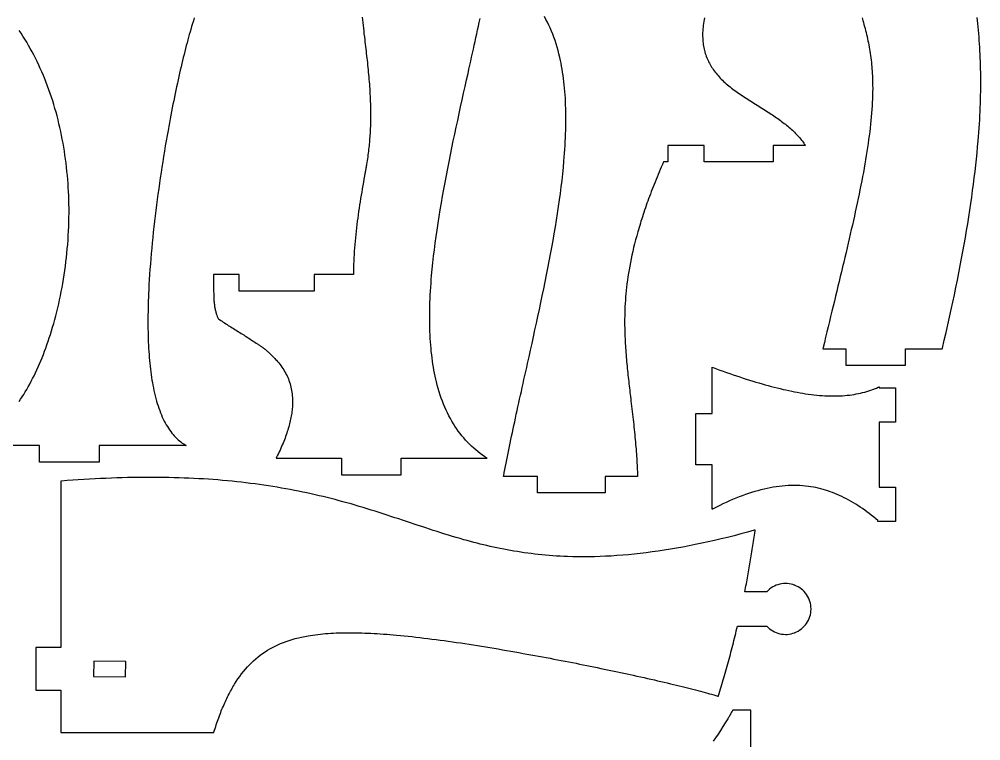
# Model space of a CAD drawing. Extents: x 0 to 202, y 0 to 290.
# Drawn here: x 85.7 to 201.8, y 154.7 to 241.9 of the extents above; entities that cross this region are included whole.
import ezdxf

# ---------------------------------------------------------------- set-up
doc = ezdxf.new("R2010")
doc.units = 0
doc.layers.get('0').update_dxf_attribs({"linetype": 'CONTINUOUS'})

msp = doc.modelspace()

# ---------------------------------------------------------------- linework, layer by layer
at = {"color": 0}
for points in [[(106.826, 242.083), (106.721, 241.751), (106.616, 241.411), (106.51, 241.061), (106.404, 240.703), (106.315, 240.392), (106.225, 240.075), (106.135, 239.751), (106.045, 239.421), (105.954, 239.085), (105.864, 238.743), (105.774, 238.394), (105.683, 238.04), (105.593, 237.679), (105.502, 237.314), (105.412, 236.943), (105.321, 236.565), (105.231, 236.183), (105.141, 235.796), (105.051, 235.403), (104.961, 235.006), (104.871, 234.603), (104.782, 234.194), (104.693, 233.782), (104.604, 233.365), (104.515, 232.944), (104.427, 232.518), (104.339, 232.089), (104.252, 231.654), (104.165, 231.215), (104.079, 230.774), (103.993, 230.326), (103.907, 229.876), (103.823, 229.422), (103.738, 228.965), (103.655, 228.506), (103.544, 227.883), (103.434, 227.257), (103.326, 226.626), (103.22, 225.99), (103.115, 225.351), (103.012, 224.708), (102.911, 224.063), (102.812, 223.414), (102.715, 222.763), (102.62, 222.11), (102.527, 221.456), (102.436, 220.8), (102.348, 220.144), (102.263, 219.487), (102.18, 218.831), (102.1, 218.175), (102.023, 217.519), (101.949, 216.865), (101.878, 216.212), (101.81, 215.561), (101.745, 214.914), (101.684, 214.268), (101.626, 213.625), (101.571, 212.986), (101.52, 212.351), (101.473, 211.721), (101.43, 211.094), (101.39, 210.474), (101.355, 209.858), (101.324, 209.249), (101.303, 208.799), (101.285, 208.354), (101.269, 207.913), (101.256, 207.475), (101.245, 207.04), (101.237, 206.611), (101.231, 206.185), (101.228, 205.764), (101.227, 205.346), (101.229, 204.933), (101.233, 204.525), (101.24, 204.121), (101.249, 203.721), (101.261, 203.326), (101.276, 202.936), (101.293, 202.551), (101.313, 202.171), (101.336, 201.796), (101.361, 201.426), (101.389, 201.061), (101.42, 200.701), (101.454, 200.347), (101.49, 199.997), (101.529, 199.654), (101.571, 199.317), (101.616, 198.985), (101.663, 198.657), (101.713, 198.337), (101.767, 198.022), (101.823, 197.712), (101.882, 197.41), (101.952, 197.074), (102.026, 196.743), (102.104, 196.421), (102.186, 196.107), (102.271, 195.8), (102.359, 195.501), (102.452, 195.21), (102.548, 194.926), (102.647, 194.65), (102.75, 194.382), (102.857, 194.121), (102.967, 193.868), (103.081, 193.622), (103.198, 193.385), (103.319, 193.154), (103.444, 192.931), (103.572, 192.717), (103.703, 192.508), (103.838, 192.308), (103.977, 192.117), (104.119, 191.932), (104.264, 191.754), (104.413, 191.585), (104.566, 191.422), (104.722, 191.268), (104.881, 191.121), (105.044, 190.982), (105.21, 190.85), (105.38, 190.726), (105.553, 190.61), (105.731, 190.494), (105.735, 190.492), (105.738, 190.49), (105.742, 190.487), (105.745, 190.485), (105.749, 190.483), (105.753, 190.481), (105.756, 190.478), (105.76, 190.476), (105.763, 190.474), (105.767, 190.471), (105.77, 190.469), (105.774, 190.467), (105.777, 190.464), (105.785, 190.46), (105.788, 190.457), (105.792, 190.456), (105.795, 190.453), (105.799, 190.45), (105.802, 190.449), (105.806, 190.446), (105.81, 190.443), (105.813, 190.442), (105.817, 190.439), (105.82, 190.436), (105.824, 190.435), (105.827, 190.432), (105.831, 190.429), (105.834, 190.428), (105.838, 190.425), (105.838, 190.425), (95.3313, 190.425), (95.3313, 188.425), (88.1313, 188.425), (88.1313, 190.425), (79.5071, 190.425)], [(127.093, 242.197), (127.131, 241.861), (127.169, 241.525), (127.207, 241.185), (127.247, 240.844), (127.287, 240.501), (127.327, 240.156), (127.368, 239.81), (127.409, 239.461), (127.442, 239.188), (127.475, 238.912), (127.508, 238.636), (127.541, 238.36), (127.573, 238.083), (127.606, 237.804), (127.638, 237.525), (127.67, 237.246), (127.701, 236.965), (127.732, 236.683), (127.763, 236.4), (127.792, 236.115), (127.821, 235.831), (127.849, 235.544), (127.876, 235.257), (127.903, 234.968), (127.928, 234.678), (127.952, 234.386), (127.974, 234.093), (127.996, 233.8), (128.016, 233.504), (128.034, 233.207), (128.051, 232.91), (128.066, 232.61), (128.08, 232.308), (128.092, 232.006), (128.102, 231.701), (128.11, 231.394), (128.116, 231.088), (128.12, 230.778), (128.121, 230.579), (128.121, 230.381), (128.121, 230.182), (128.119, 229.981), (128.117, 229.779), (128.113, 229.578), (128.108, 229.374), (128.102, 229.171), (128.095, 228.965), (128.087, 228.758), (128.077, 228.551), (128.067, 228.343), (128.055, 228.135), (128.042, 227.924), (128.027, 227.713), (128.011, 227.5), (127.994, 227.286), (127.976, 227.071), (127.956, 226.854), (127.934, 226.636), (127.911, 226.418), (127.887, 226.197), (127.861, 225.976), (127.834, 225.753), (127.805, 225.529), (127.774, 225.303), (127.742, 225.076), (127.708, 224.847), (127.673, 224.617), (127.636, 224.386), (127.628, 224.34), (127.621, 224.296), (127.613, 224.251), (127.606, 224.206), (127.598, 224.161), (127.591, 224.115), (127.583, 224.071), (127.575, 224.025), (127.567, 223.979), (127.559, 223.935), (127.551, 223.889), (127.543, 223.843), (127.535, 223.797), (127.527, 223.751), (127.518, 223.707), (127.51, 223.661), (127.502, 223.615), (127.493, 223.569), (127.484, 223.522), (127.476, 223.476), (127.467, 223.431), (127.458, 223.385), (127.449, 223.339), (127.441, 223.292), (127.432, 223.246), (127.422, 223.2), (127.413, 223.153), (127.404, 223.107), (127.395, 223.06), (127.386, 223.014), (127.385, 223.013), (127.385, 223.013), (127.385, 223.013), (127.385, 223.011), (127.385, 223.011), (127.385, 223.011), (127.385, 223.011), (127.385, 223.011), (127.316, 222.621), (127.247, 222.229), (127.179, 221.837), (127.112, 221.446), (127.046, 221.054), (126.981, 220.663), (126.917, 220.269), (126.854, 219.878), (126.793, 219.485), (126.734, 219.09), (126.676, 218.697), (126.62, 218.303), (126.566, 217.907), (126.513, 217.513), (126.463, 217.117), (126.416, 216.719), (126.371, 216.322), (126.328, 215.925), (126.288, 215.526), (126.25, 215.126), (126.216, 214.726), (126.184, 214.326), (126.156, 213.925), (126.131, 213.522), (126.109, 213.119), (126.091, 212.715), (126.077, 212.31), (126.066, 211.904), (126.059, 211.497), (126.056, 211.089), (121.322, 211.089), (121.322, 209.089), (112.252, 209.089), (112.252, 211.089), (109.167, 211.089), (109.167, 208.989), (109.168, 208.847), (109.17, 208.707), (109.173, 208.569), (109.177, 208.435), (109.183, 208.303), (109.19, 208.174), (109.198, 208.046), (109.207, 207.922), (109.217, 207.8), (109.229, 207.681), (109.242, 207.564), (109.256, 207.449), (109.271, 207.336), (109.287, 207.226), (109.305, 207.119), (109.323, 207.014), (109.343, 206.911), (109.364, 206.811), (109.386, 206.712), (109.41, 206.617), (109.434, 206.522), (109.46, 206.432), (109.486, 206.342), (109.514, 206.254), (109.543, 206.169), (109.573, 206.086), (109.604, 206.006), (109.636, 205.926), (109.67, 205.85), (109.704, 205.775), (109.706, 205.771), (109.706, 205.769), (109.708, 205.765), (109.709, 205.765), (109.709, 205.764), (109.711, 205.76), (109.711, 205.76), (109.714, 205.754), (109.714, 205.754), (109.715, 205.75), (109.716, 205.75), (109.717, 205.75), (109.718, 205.749), (109.718, 205.749), (109.719, 205.749), (109.72, 205.747), (109.721, 205.747), (109.721, 205.747), (109.722, 205.746), (109.723, 205.746), (109.723, 205.744), (109.724, 205.744), (109.725, 205.744), (109.726, 205.743), (109.726, 205.743), (109.727, 205.743), (109.728, 205.742), (109.729, 205.742), (109.729, 205.74), (109.73, 205.74), (109.731, 205.74), (109.732, 205.739), (109.732, 205.739), (109.733, 205.739), (109.734, 205.737), (109.734, 205.737), (109.735, 205.737), (109.736, 205.736), (109.737, 205.736), (109.737, 205.735), (109.884, 205.635), (110.032, 205.535), (110.18, 205.435), (110.33, 205.335), (110.481, 205.236), (110.633, 205.138), (110.785, 205.039), (110.938, 204.942), (111.092, 204.844), (111.246, 204.747), (111.401, 204.65), (111.556, 204.553), (111.711, 204.456), (111.867, 204.358), (112.178, 204.165), (112.333, 204.069), (112.488, 203.972), (112.643, 203.875), (112.798, 203.778), (112.952, 203.681), (113.106, 203.583), (113.258, 203.486), (113.411, 203.388), (113.562, 203.29), (113.712, 203.192), (113.862, 203.092), (114.01, 202.993), (114.158, 202.893), (114.304, 202.792), (114.306, 202.79), (114.306, 202.79), (114.306, 202.79), (114.306, 202.79), (114.307, 202.79), (114.307, 202.79), (114.307, 202.79), (114.307, 202.79), (114.307, 202.79), (114.307, 202.79), (114.307, 202.79), (114.307, 202.79), (114.308, 202.789), (114.308, 202.789), (114.308, 202.789), (114.308, 202.789), (114.308, 202.789), (114.308, 202.789), (114.308, 202.789), (114.308, 202.789), (114.309, 202.789), (114.309, 202.789), (114.309, 202.789), (114.309, 202.789), (114.386, 202.742), (114.463, 202.693), (114.541, 202.643), (114.619, 202.593), (114.697, 202.54), (114.775, 202.486), (114.854, 202.432), (114.933, 202.375), (115.012, 202.317), (115.092, 202.258), (115.171, 202.197), (115.252, 202.135), (115.332, 202.071), (115.413, 202.006), (115.493, 201.939), (115.575, 201.871), (115.656, 201.8), (115.738, 201.729), (115.82, 201.656), (115.902, 201.581), (115.985, 201.504), (116.067, 201.426), (116.151, 201.347), (116.234, 201.265), (116.318, 201.182), (116.401, 201.097), (116.486, 201.01), (116.57, 200.922), (116.655, 200.832), (116.74, 200.739), (116.883, 200.578), (117.022, 200.414), (117.156, 200.247), (117.283, 200.079), (117.406, 199.91), (117.523, 199.736), (117.635, 199.561), (117.741, 199.385), (117.842, 199.204), (117.937, 199.022), (118.027, 198.839), (118.111, 198.651), (118.19, 198.462), (118.263, 198.271), (118.331, 198.078), (118.393, 197.881), (118.449, 197.682), (118.5, 197.481), (118.545, 197.278), (118.584, 197.071), (118.618, 196.862), (118.645, 196.651), (118.667, 196.438), (118.683, 196.221), (118.694, 196.001), (118.698, 195.781), (118.697, 195.557), (118.69, 195.329), (118.677, 195.1), (118.658, 194.868), (118.64, 194.693), (118.619, 194.517), (118.595, 194.34), (118.567, 194.161), (118.537, 193.981), (118.503, 193.8), (118.466, 193.617), (118.427, 193.432), (118.384, 193.247), (118.337, 193.06), (118.288, 192.871), (118.236, 192.682), (118.181, 192.49), (118.123, 192.297), (118.061, 192.104), (117.997, 191.908), (117.929, 191.712), (117.858, 191.514), (117.785, 191.314), (117.708, 191.114), (117.628, 190.913), (117.545, 190.708), (117.459, 190.504), (117.371, 190.297), (117.279, 190.09), (117.184, 189.882), (117.086, 189.672), (116.985, 189.461), (116.881, 189.249), (116.775, 189.035), (116.701, 188.889), (124.615, 188.889), (124.615, 186.889), (131.815, 186.889), (131.815, 188.889), (142.211, 188.889), (141.938, 189.072), (141.654, 189.267), (141.376, 189.469), (141.106, 189.678), (140.839, 189.894), (140.579, 190.118), (140.326, 190.349), (140.079, 190.587), (139.837, 190.833), (139.601, 191.086), (139.372, 191.346), (139.149, 191.614), (138.932, 191.889), (138.72, 192.171), (138.515, 192.46), (138.316, 192.757), (138.123, 193.063), (137.937, 193.374), (137.756, 193.693), (137.582, 194.021), (137.414, 194.356), (137.252, 194.697), (137.096, 195.047), (136.947, 195.404), (136.804, 195.769), (136.667, 196.142), (136.536, 196.521), (136.412, 196.91), (136.294, 197.304), (136.183, 197.707), (136.077, 198.118), (135.996, 198.46), (135.919, 198.807), (135.847, 199.16), (135.778, 199.517), (135.715, 199.879), (135.655, 200.247), (135.6, 200.621), (135.549, 200.999), (135.502, 201.382), (135.46, 201.769), (135.422, 202.163), (135.388, 202.561), (135.358, 202.964), (135.332, 203.371), (135.311, 203.783), (135.293, 204.2), (135.279, 204.622), (135.27, 205.047), (135.264, 205.478), (135.263, 205.914), (135.265, 206.353), (135.271, 206.797), (135.281, 207.244), (135.295, 207.697), (135.313, 208.154), (135.335, 208.615), (135.36, 209.081), (135.389, 209.549), (135.422, 210.022), (135.459, 210.5), (135.499, 210.981), (135.569, 211.74), (135.569, 211.74), (135.648, 212.51), (135.734, 213.286), (135.829, 214.071), (135.93, 214.862), (136.039, 215.66), (136.155, 216.464), (136.276, 217.274), (136.404, 218.089), (136.538, 218.907), (136.677, 219.731), (136.821, 220.557), (136.97, 221.386), (137.123, 222.217), (137.28, 223.05), (137.441, 223.885), (137.605, 224.719), (137.772, 225.556), (137.942, 226.39), (138.114, 227.224), (138.288, 228.056), (138.464, 228.886), (138.642, 229.714), (138.82, 230.539), (138.999, 231.36), (139.178, 232.178), (139.358, 232.99), (139.536, 233.797), (139.715, 234.599), (139.893, 235.393), (140.003, 235.888), (140.112, 236.378), (140.221, 236.865), (140.329, 237.349), (140.436, 237.829), (140.542, 238.307), (140.647, 238.782), (140.751, 239.253), (140.854, 239.719), (140.956, 240.183), (141.057, 240.643), (141.157, 241.1), (141.256, 241.553), (141.353, 242.001)], [(168.457, 242.112), (168.411, 241.878), (168.371, 241.644), (168.335, 241.414), (168.304, 241.186), (168.279, 240.96), (168.258, 240.736), (168.243, 240.514), (168.233, 240.296), (168.229, 240.079), (168.231, 239.864), (168.237, 239.653), (168.249, 239.443), (168.264, 239.251), (168.283, 239.063), (168.308, 238.876), (168.337, 238.692), (168.372, 238.51), (168.411, 238.329), (168.454, 238.15), (168.501, 237.974), (168.554, 237.799), (168.61, 237.626), (168.671, 237.456), (168.737, 237.286), (168.807, 237.119), (168.881, 236.954), (168.96, 236.792), (169.043, 236.631), (169.129, 236.471), (169.221, 236.313), (169.317, 236.157), (169.415, 236.003), (169.519, 235.85), (169.626, 235.699), (169.739, 235.55), (169.854, 235.403), (169.974, 235.257), (170.097, 235.112), (170.225, 234.971), (170.356, 234.829), (170.49, 234.69), (170.629, 234.553), (170.772, 234.415), (170.921, 234.279), (171.072, 234.144), (171.228, 234.011), (171.386, 233.879), (171.549, 233.747), (171.714, 233.618), (171.881, 233.489), (172.051, 233.361), (172.224, 233.235), (172.399, 233.11), (172.576, 232.985), (172.756, 232.861), (172.936, 232.739), (173.119, 232.617), (173.304, 232.494), (173.489, 232.374), (173.676, 232.253), (173.864, 232.133), (174.053, 232.013), (174.243, 231.893), (174.433, 231.775), (174.624, 231.656), (174.814, 231.536), (175.006, 231.418), (175.196, 231.299), (175.386, 231.179), (175.576, 231.06), (175.767, 230.94), (175.956, 230.821), (176.143, 230.7), (176.331, 230.579), (176.497, 230.471), (176.663, 230.362), (176.826, 230.253), (176.989, 230.143), (177.15, 230.032), (177.31, 229.919), (177.467, 229.807), (177.622, 229.694), (177.776, 229.581), (177.929, 229.465), (178.079, 229.35), (178.228, 229.233), (178.374, 229.117), (178.517, 228.997), (178.658, 228.878), (178.797, 228.758), (178.935, 228.636), (179.068, 228.514), (179.2, 228.39), (179.329, 228.265), (179.456, 228.14), (179.579, 228.013), (179.7, 227.885), (179.818, 227.754), (179.932, 227.624), (180.044, 227.492), (180.153, 227.358), (180.258, 227.222), (180.36, 227.086), (180.458, 226.949), (180.554, 226.81), (180.557, 226.806), (180.56, 226.801), (180.561, 226.797), (180.564, 226.793), (180.567, 226.79), (180.569, 226.786), (180.572, 226.782), (180.575, 226.778), (180.578, 226.774), (180.581, 226.771), (180.582, 226.767), (180.585, 226.763), (180.587, 226.758), (180.593, 226.751), (180.596, 226.747), (180.6, 226.739), (180.603, 226.735), (180.606, 226.732), (180.608, 226.728), (180.611, 226.724), (180.617, 226.715), (180.619, 226.712), (180.621, 226.708), (180.624, 226.704), (180.629, 226.696), (180.632, 226.693), (180.635, 226.689), (176.771, 226.689), (176.771, 224.689), (168.413, 224.689), (168.413, 226.689), (164.04, 226.689), (164.04, 224.689), (163.507, 224.689), (163.371, 224.378), (163.239, 224.069), (163.108, 223.763), (162.979, 223.458), (162.853, 223.156), (162.729, 222.856), (162.607, 222.557), (162.487, 222.261), (162.371, 221.967), (162.256, 221.675), (162.143, 221.385), (162.032, 221.097), (161.924, 220.811), (161.817, 220.528), (161.712, 220.246), (161.611, 219.965), (161.511, 219.688), (161.413, 219.411), (161.317, 219.138), (161.224, 218.865), (161.132, 218.594), (161.043, 218.326), (160.956, 218.06), (160.869, 217.796), (160.786, 217.533), (160.706, 217.272), (160.626, 217.014), (160.549, 216.756), (160.474, 216.501), (160.4, 216.247), (160.264, 215.761), (160.135, 215.281), (160.013, 214.807), (159.897, 214.339), (159.789, 213.878), (159.688, 213.422), (159.592, 212.972), (159.503, 212.528), (159.421, 212.09), (159.343, 211.657), (159.272, 211.229), (159.208, 210.807), (159.149, 210.389), (159.094, 209.976), (159.046, 209.568), (159.001, 209.165), (158.962, 208.765), (158.929, 208.371), (158.899, 207.979), (158.874, 207.592), (158.853, 207.21), (158.836, 206.829), (158.824, 206.453), (158.815, 206.081), (158.81, 205.71), (158.808, 205.343), (158.81, 204.979), (158.814, 204.618), (158.822, 204.26), (158.832, 203.903), (158.843, 203.618), (158.856, 203.333), (158.868, 203.05), (158.883, 202.768), (158.9, 202.487), (158.918, 202.208), (158.936, 201.931), (158.957, 201.654), (158.978, 201.378), (159, 201.103), (159.024, 200.829), (159.047, 200.557), (159.074, 200.285), (159.099, 200.015), (159.126, 199.746), (159.153, 199.476), (159.182, 199.21), (159.21, 198.943), (159.239, 198.678), (159.269, 198.414), (159.299, 198.15), (159.329, 197.888), (159.36, 197.625), (159.39, 197.364), (159.422, 197.104), (159.453, 196.844), (159.483, 196.586), (159.515, 196.329), (159.546, 196.072), (159.576, 195.815), (159.615, 195.492), (159.653, 195.169), (159.69, 194.85), (159.728, 194.531), (159.764, 194.214), (159.8, 193.899), (159.835, 193.585), (159.869, 193.272), (159.903, 192.962), (159.935, 192.656), (159.967, 192.35), (159.997, 192.046), (160.028, 191.744), (160.057, 191.446), (160.085, 191.149), (160.111, 190.854), (160.138, 190.563), (160.163, 190.274), (160.186, 189.986), (160.208, 189.703), (160.229, 189.421), (160.249, 189.143), (160.267, 188.867), (160.283, 188.593), (160.3, 188.324), (160.314, 188.057), (160.326, 187.792), (160.337, 187.532), (160.347, 187.274), (160.356, 187.019), (160.362, 186.768), (160.362, 186.765), (160.362, 186.75), (160.362, 186.747), (160.362, 186.744), (160.362, 186.726), (160.362, 186.724), (160.364, 186.707), (160.364, 186.704), (160.364, 186.701), (160.364, 186.689), (156.451, 186.689), (156.451, 184.689), (148.301, 184.689), (148.301, 186.689), (144.189, 186.689), (144.19, 186.692), (144.19, 186.694), (144.19, 186.697), (144.192, 186.7), (144.192, 186.703), (144.193, 186.707), (144.193, 186.71), (144.193, 186.712), (144.194, 186.715), (144.194, 186.718), (144.196, 186.724), (144.196, 186.726), (144.197, 186.731), (144.197, 186.733), (144.199, 186.736), (144.199, 186.739), (144.199, 186.742), (144.2, 186.744), (144.2, 186.747), (144.201, 186.75), (144.201, 186.754), (144.201, 186.757), (144.203, 186.76), (144.203, 186.763), (144.204, 186.765), (144.204, 186.768), (144.206, 186.774), (144.206, 186.778), (144.275, 187.15), (144.347, 187.526), (144.419, 187.91), (144.496, 188.296), (144.572, 188.689), (144.651, 189.086), (144.732, 189.487), (144.814, 189.893), (144.899, 190.304), (144.985, 190.719), (145.071, 191.139), (145.16, 191.563), (145.25, 191.992), (145.342, 192.424), (145.436, 192.86), (145.531, 193.301), (145.626, 193.746), (145.724, 194.194), (145.822, 194.647), (145.922, 195.103), (146.022, 195.564), (146.125, 196.026), (146.228, 196.494), (146.332, 196.965), (146.436, 197.439), (146.543, 197.917), (146.65, 198.397), (146.758, 198.882), (146.867, 199.369), (146.976, 199.86), (147.086, 200.353), (147.264, 201.147), (147.442, 201.949), (147.621, 202.757), (147.8, 203.569), (147.979, 204.386), (148.158, 205.207), (148.337, 206.032), (148.514, 206.86), (148.69, 207.69), (148.864, 208.524), (149.036, 209.357), (149.207, 210.192), (149.374, 211.028), (149.538, 211.862), (149.699, 212.697), (149.856, 213.531), (150.01, 214.362), (150.158, 215.192), (150.301, 216.018), (150.442, 216.84), (150.575, 217.66), (150.703, 218.475), (150.825, 219.285), (150.94, 220.089), (151.049, 220.888), (151.15, 221.679), (151.244, 222.464), (151.332, 223.24), (151.41, 224.01), (151.481, 224.769), (151.481, 224.769), (151.521, 225.251), (151.557, 225.729), (151.59, 226.203), (151.619, 226.674), (151.644, 227.139), (151.667, 227.6), (151.685, 228.058), (151.699, 228.511), (151.708, 228.96), (151.714, 229.404), (151.717, 229.844), (151.715, 230.281), (151.71, 230.711), (151.7, 231.138), (151.686, 231.56), (151.668, 231.978), (151.647, 232.39), (151.621, 232.799), (151.59, 233.201), (151.557, 233.6), (151.518, 233.994), (151.475, 234.382), (151.429, 234.767), (151.378, 235.144), (151.322, 235.518), (151.263, 235.888), (151.199, 236.25), (151.131, 236.608), (151.057, 236.961), (150.981, 237.308), (150.876, 237.737), (150.767, 238.157), (150.651, 238.569), (150.528, 238.974), (150.399, 239.369), (150.261, 239.757), (150.118, 240.138), (149.968, 240.508), (149.813, 240.872), (149.65, 241.229), (149.481, 241.576), (149.304, 241.917), (149.121, 242.249)], [(187.492, 242.081), (187.582, 241.782), (187.654, 241.54), (187.722, 241.299), (187.79, 241.056), (187.856, 240.813), (187.919, 240.568), (187.981, 240.322), (188.039, 240.075), (188.097, 239.826), (188.151, 239.578), (188.204, 239.328), (188.256, 239.075), (188.304, 238.822), (188.35, 238.567), (188.394, 238.311), (188.436, 238.053), (188.476, 237.793), (188.513, 237.532), (188.547, 237.269), (188.581, 237.004), (188.61, 236.737), (188.638, 236.468), (188.663, 236.197), (188.685, 235.925), (188.706, 235.649), (188.722, 235.372), (188.737, 235.092), (188.749, 234.81), (188.758, 234.526), (188.765, 234.239), (188.769, 233.95), (188.771, 233.546), (188.767, 233.138), (188.757, 232.725), (188.743, 232.307), (188.725, 231.883), (188.701, 231.456), (188.672, 231.022), (188.64, 230.585), (188.603, 230.143), (188.56, 229.696), (188.514, 229.243), (188.464, 228.786), (188.408, 228.324), (188.35, 227.857), (188.286, 227.385), (188.219, 226.908), (188.149, 226.426), (188.074, 225.939), (187.994, 225.447), (187.911, 224.95), (187.825, 224.449), (187.736, 223.942), (187.643, 223.431), (187.546, 222.914), (187.446, 222.393), (187.343, 221.867), (187.236, 221.335), (187.126, 220.799), (187.014, 220.257), (186.899, 219.71), (186.786, 219.188), (186.672, 218.66), (186.556, 218.129), (186.436, 217.593), (186.315, 217.053), (186.193, 216.51), (186.068, 215.961), (185.94, 215.408), (185.813, 214.853), (185.682, 214.292), (185.55, 213.726), (185.415, 213.158), (185.281, 212.585), (185.143, 212.008), (185.004, 211.428), (184.864, 210.843), (184.722, 210.254), (184.579, 209.661), (184.436, 209.065), (184.29, 208.464), (184.143, 207.86), (183.996, 207.251), (183.846, 206.639), (183.696, 206.024), (183.546, 205.404), (183.393, 204.781), (183.24, 204.153), (183.087, 203.522), (182.933, 202.888), (182.778, 202.249), (182.747, 202.125), (182.747, 202.125), (185.517, 202.125), (185.517, 200.125), (192.717, 200.125), (192.717, 202.125), (197.179, 202.125), (197.179, 202.128), (197.181, 202.135), (197.182, 202.138), (197.183, 202.143), (197.183, 202.146), (197.185, 202.149), (197.185, 202.15), (197.186, 202.153), (197.186, 202.156), (197.188, 202.161), (197.188, 202.164), (197.19, 202.171), (197.19, 202.174), (197.19, 202.176), (197.192, 202.179), (197.192, 202.182), (197.194, 202.189), (197.194, 202.192), (197.196, 202.197), (197.196, 202.2), (197.197, 202.201), (197.418, 203.144), (197.635, 204.079), (197.846, 205.007), (198.051, 205.928), (198.251, 206.84), (198.447, 207.747), (198.638, 208.646), (198.822, 209.536), (199.001, 210.421), (199.176, 211.297), (199.346, 212.167), (199.51, 213.028), (199.668, 213.883), (199.821, 214.729), (199.968, 215.568), (200.11, 216.4), (200.247, 217.224), (200.378, 218.04), (200.503, 218.849), (200.624, 219.649), (200.737, 220.442), (200.847, 221.228), (200.95, 222.004), (201.047, 222.774), (201.14, 223.536), (201.226, 224.289), (201.307, 225.035), (201.382, 225.772), (201.451, 226.501), (201.515, 227.222), (201.557, 227.743), (201.597, 228.26), (201.633, 228.771), (201.667, 229.279), (201.696, 229.782), (201.722, 230.281), (201.746, 230.774), (201.767, 231.264), (201.785, 231.749), (201.8, 232.231), (201.811, 232.707), (201.819, 233.181), (201.825, 233.649), (201.828, 234.114), (201.828, 234.574), (201.825, 235.031), (201.819, 235.482), (201.811, 235.931), (201.801, 236.375), (201.788, 236.817), (201.771, 237.253), (201.751, 237.686), (201.731, 238.115), (201.706, 238.54), (201.679, 238.963), (201.65, 239.379), (201.618, 239.794), (201.585, 240.206), (201.547, 240.612), (201.508, 241.015), (201.467, 241.415), (201.428, 241.781), (201.385, 242.143)], [(85.6617, 195.729), (85.8522, 196.013), (86.0407, 196.303), (86.2272, 196.6), (86.4115, 196.903), (86.5936, 197.212), (86.7735, 197.529), (86.9511, 197.851), (87.1265, 198.181), (87.2996, 198.515), (87.4703, 198.857), (87.6385, 199.204), (87.8043, 199.558), (87.9675, 199.918), (88.1282, 200.285), (88.2862, 200.657), (88.4415, 201.035), (88.5943, 201.419), (88.7442, 201.808), (88.8914, 202.206), (89.0357, 202.607), (89.1771, 203.015), (89.3156, 203.428), (89.4511, 203.847), (89.5836, 204.272), (89.7185, 204.722), (89.8499, 205.178), (89.9775, 205.639), (90.1013, 206.106), (90.2211, 206.578), (90.3371, 207.054), (90.449, 207.538), (90.5568, 208.025), (90.6603, 208.517), (90.7594, 209.014), (90.854, 209.515), (90.9442, 210.019), (91.0297, 210.529), (91.1107, 211.042), (91.1867, 211.56), (91.2579, 212.079), (91.324, 212.603), (91.3851, 213.131), (91.441, 213.66), (91.4915, 214.192), (91.5369, 214.728), (91.5767, 215.265), (91.611, 215.804), (91.6396, 216.347), (91.6625, 216.89), (91.6796, 217.436), (91.6908, 217.983), (91.696, 218.532), (91.6951, 219.082), (91.6881, 219.633), (91.6764, 220.122), (91.6594, 220.612), (91.6376, 221.101), (91.6106, 221.592), (91.5783, 222.082), (91.541, 222.572), (91.4985, 223.061), (91.4508, 223.55), (91.3982, 224.038), (91.3404, 224.525), (91.2774, 225.011), (91.2093, 225.496), (91.1361, 225.979), (91.0579, 226.461), (90.9744, 226.942), (90.886, 227.419), (90.7924, 227.896), (90.6938, 228.369), (90.5899, 228.842), (90.481, 229.311), (90.3671, 229.778), (90.2479, 230.242), (90.1238, 230.703), (89.9946, 231.161), (89.8603, 231.615), (89.721, 232.067), (89.5764, 232.515), (89.4269, 232.958), (89.2724, 233.399), (89.1126, 233.835), (88.9449, 234.274), (88.7721, 234.71), (88.5944, 235.139), (88.4119, 235.565), (88.225, 235.985), (88.0335, 236.4), (87.8378, 236.81), (87.6378, 237.214), (87.4339, 237.611), (87.2263, 238.004), (87.0147, 238.39), (86.7997, 238.771), (86.5814, 239.144), (86.3597, 239.513), (86.1349, 239.874), (85.9072, 240.228), (85.6767, 240.575)], [(174.04, 149.849), (174.04, 158.465), (171.882, 158.465), (171.882, 158.464), (171.882, 158.464), (171.882, 158.464), (171.881, 158.462), (171.881, 158.461), (171.879, 158.461), (171.879, 158.46), (171.879, 158.46), (171.879, 158.458), (171.878, 158.458), (171.878, 158.457), (171.878, 158.457), (171.876, 158.456), (171.876, 158.454), (171.876, 158.454), (171.876, 158.454), (171.875, 158.453), (171.875, 158.451), (171.875, 158.451), (171.874, 158.451), (171.874, 158.45), (171.874, 158.45), (171.874, 158.449), (171.853, 158.415), (171.833, 158.381), (171.814, 158.346), (171.794, 158.313), (171.775, 158.278), (171.756, 158.244), (171.736, 158.21), (171.717, 158.176), (171.696, 158.143), (171.676, 158.108), (171.657, 158.075), (171.638, 158.042), (171.599, 157.974), (171.579, 157.94), (171.56, 157.907), (171.539, 157.874), (171.519, 157.84), (171.5, 157.807), (171.481, 157.774), (171.461, 157.74), (171.422, 157.675), (171.382, 157.608), (171.343, 157.543), (171.304, 157.476), (171.285, 157.444), (171.264, 157.411), (170.972, 156.931), (170.679, 156.46), (170.386, 156), (170.093, 155.553), (169.799, 155.115), (169.506, 154.69)]]:
    msp.add_lwpolyline(points, dxfattribs=at)
for points in [[(189.133, 181.582), (188.869, 181.8), (188.606, 182.013), (188.339, 182.219), (188.072, 182.421), (187.804, 182.617), (187.536, 182.807), (187.265, 182.99), (186.994, 183.169), (186.722, 183.342), (186.449, 183.51), (186.174, 183.669), (185.897, 183.825), (185.621, 183.974), (185.343, 184.117), (185.064, 184.253), (184.783, 184.383), (184.501, 184.508), (184.218, 184.625), (183.933, 184.736), (183.649, 184.842), (183.361, 184.94), (183.074, 185.032), (182.785, 185.117), (182.494, 185.196), (182.201, 185.267), (181.908, 185.332), (181.614, 185.39), (181.318, 185.44), (181.021, 185.485), (180.676, 185.528), (180.329, 185.56), (179.979, 185.583), (179.629, 185.597), (179.276, 185.601), (178.921, 185.597), (178.565, 185.583), (178.207, 185.56), (177.846, 185.528), (177.485, 185.487), (177.121, 185.439), (176.756, 185.381), (176.389, 185.314), (176.019, 185.24), (175.649, 185.157), (175.276, 185.065), (174.903, 184.965), (174.528, 184.858), (174.15, 184.743), (173.771, 184.619), (173.392, 184.489), (173.01, 184.35), (172.626, 184.204), (172.242, 184.05), (171.854, 183.889), (171.467, 183.721), (171.078, 183.544), (170.688, 183.362), (170.294, 183.172), (169.901, 182.976), (169.507, 182.772), (169.503, 182.771), (169.499, 182.769), (169.496, 182.767), (169.492, 182.765), (169.487, 182.764), (169.485, 182.761), (169.478, 182.757), (169.474, 182.756), (169.469, 182.754), (169.467, 182.751), (169.458, 182.749), (169.456, 182.746), (169.451, 182.744), (169.447, 182.742), (169.444, 182.74), (169.44, 182.739), (169.433, 182.735), (169.429, 182.733), (169.426, 182.731), (169.422, 182.729), (169.418, 182.726), (169.415, 182.725), (169.411, 182.724), (169.407, 182.721), (169.404, 182.719), (169.4, 182.718), (169.397, 182.715), (169.397, 188.101), (167.397, 188.101), (167.397, 194.283), (169.397, 194.283), (169.397, 199.886), (169.497, 199.849), (169.91, 199.696), (170.319, 199.546), (170.726, 199.399), (171.132, 199.254), (171.533, 199.112), (171.933, 198.975), (172.331, 198.839), (172.725, 198.707), (173.117, 198.579), (173.506, 198.453), (173.892, 198.331), (174.275, 198.211), (174.656, 198.096), (175.033, 197.983), (175.408, 197.874), (175.781, 197.768), (176.149, 197.667), (176.515, 197.568), (176.878, 197.474), (177.236, 197.383), (177.593, 197.296), (177.946, 197.212), (178.296, 197.132), (178.643, 197.057), (178.986, 196.985), (179.325, 196.917), (179.661, 196.853), (179.994, 196.793), (180.324, 196.736), (180.65, 196.685), (180.999, 196.633), (181.343, 196.587), (181.683, 196.547), (182.018, 196.511), (182.35, 196.482), (182.676, 196.457), (182.997, 196.438), (183.315, 196.424), (183.628, 196.414), (183.936, 196.411), (184.24, 196.413), (184.54, 196.418), (184.835, 196.429), (185.126, 196.446), (185.413, 196.468), (185.696, 196.494), (185.974, 196.525), (186.247, 196.561), (186.518, 196.603), (186.783, 196.649), (187.044, 196.7), (187.303, 196.756), (187.556, 196.815), (187.806, 196.881), (188.051, 196.95), (188.292, 197.024), (188.529, 197.103), (188.764, 197.186), (188.993, 197.275), (189.219, 197.367), (189.44, 197.464), (189.451, 197.468), (189.456, 197.471), (189.462, 197.474), (189.465, 197.475), (189.476, 197.479), (189.479, 197.482), (189.486, 197.485), (189.49, 197.486), (189.501, 197.49), (189.504, 197.493), (189.511, 197.496), (189.515, 197.497), (189.525, 197.501), (189.529, 197.504), (189.536, 197.507), (189.54, 197.508), (189.547, 197.511), (189.547, 197.408), (191.547, 197.408), (191.547, 193.254), (189.547, 193.254), (189.547, 185.404), (191.547, 185.404), (191.547, 181.258), (189.397, 181.258), (189.397, 181.358), (189.133, 181.582)], [(109.198, 155.801), (109.268, 156.028), (109.339, 156.25), (109.41, 156.471), (109.483, 156.689), (109.556, 156.906), (109.63, 157.119), (109.705, 157.331), (109.781, 157.54), (109.858, 157.747), (109.936, 157.953), (110.014, 158.154), (110.093, 158.356), (110.174, 158.553), (110.255, 158.749), (110.337, 158.942), (110.42, 159.133), (110.504, 159.322), (110.589, 159.508), (110.674, 159.693), (110.761, 159.875), (110.849, 160.054), (110.937, 160.232), (111.027, 160.408), (111.118, 160.581), (111.209, 160.751), (111.302, 160.919), (111.395, 161.086), (111.49, 161.25), (111.585, 161.413), (111.682, 161.572), (111.89, 161.901), (112.103, 162.222), (112.32, 162.532), (112.543, 162.831), (112.771, 163.121), (113.005, 163.401), (113.244, 163.672), (113.488, 163.932), (113.739, 164.183), (113.995, 164.426), (114.258, 164.658), (114.526, 164.882), (114.801, 165.096), (115.083, 165.301), (115.371, 165.497), (115.666, 165.685), (115.968, 165.864), (116.277, 166.035), (116.593, 166.196), (116.916, 166.349), (117.247, 166.494), (117.586, 166.631), (117.932, 166.758), (118.287, 166.879), (118.649, 166.992), (119.019, 167.096), (119.398, 167.193), (119.786, 167.282), (120.182, 167.364), (120.586, 167.438), (120.871, 167.485), (121.16, 167.528), (121.453, 167.568), (121.751, 167.606), (122.053, 167.639), (122.359, 167.668), (122.669, 167.696), (122.983, 167.719), (123.302, 167.74), (123.625, 167.758), (123.951, 167.774), (124.282, 167.785), (124.617, 167.794), (124.955, 167.8), (125.297, 167.803), (125.643, 167.804), (125.993, 167.801), (126.346, 167.797), (126.703, 167.79), (127.064, 167.779), (127.428, 167.767), (127.796, 167.753), (128.167, 167.735), (128.541, 167.715), (128.919, 167.693), (129.3, 167.669), (129.685, 167.642), (130.073, 167.614), (130.464, 167.582), (130.858, 167.55), (131.255, 167.515), (131.718, 167.472), (132.184, 167.426), (132.654, 167.378), (133.128, 167.328), (133.604, 167.275), (134.084, 167.221), (134.567, 167.164), (135.052, 167.104), (135.54, 167.043), (136.03, 166.979), (136.522, 166.914), (137.017, 166.847), (137.513, 166.778), (138.01, 166.708), (138.509, 166.636), (139.01, 166.563), (139.511, 166.487), (140.013, 166.41), (140.517, 166.332), (141.019, 166.253), (141.524, 166.172), (142.028, 166.09), (142.532, 166.008), (143.036, 165.924), (143.54, 165.839), (144.043, 165.754), (144.546, 165.667), (145.047, 165.579), (145.547, 165.492), (146.047, 165.403), (146.544, 165.314), (147.015, 165.229), (147.485, 165.144), (147.953, 165.058), (148.418, 164.972), (148.882, 164.886), (149.343, 164.8), (149.801, 164.714), (150.258, 164.626), (150.712, 164.54), (151.163, 164.453), (151.611, 164.367), (152.057, 164.279), (152.5, 164.192), (152.939, 164.106), (153.375, 164.018), (153.808, 163.932), (154.239, 163.846), (154.665, 163.758), (155.087, 163.672), (155.507, 163.586), (155.922, 163.501), (156.333, 163.415), (156.742, 163.331), (157.144, 163.246), (157.544, 163.161), (157.939, 163.078), (158.329, 162.994), (158.717, 162.911), (159.097, 162.829), (159.475, 162.747), (159.847, 162.665), (160.29, 162.568), (160.725, 162.472), (161.154, 162.376), (161.576, 162.282), (161.99, 162.189), (162.399, 162.096), (162.799, 162.004), (163.193, 161.913), (163.579, 161.822), (163.96, 161.733), (164.332, 161.644), (164.697, 161.557), (165.057, 161.471), (165.408, 161.386), (165.753, 161.301), (166.089, 161.218), (166.419, 161.135), (166.742, 161.053), (167.058, 160.972), (167.367, 160.893), (167.668, 160.814), (167.961, 160.736), (168.249, 160.66), (168.528, 160.583), (168.8, 160.51), (169.064, 160.435), (169.322, 160.362), (169.572, 160.292), (169.815, 160.221), (170.05, 160.151), (170.053, 160.15), (170.056, 160.15), (170.057, 160.149), (170.063, 160.147), (170.064, 160.147), (170.067, 160.146), (170.069, 160.146), (170.074, 160.144), (170.076, 160.143), (170.079, 160.143), (170.081, 160.142), (170.083, 160.142), (170.086, 160.14), (170.087, 160.14), (170.09, 160.139), (170.093, 160.139), (170.094, 160.138), (170.097, 160.138), (170.103, 160.136), (170.104, 160.135), (170.107, 160.135), (170.11, 160.133), (170.111, 160.133), (170.114, 160.132), (170.117, 160.132), (170.118, 160.131), (170.121, 160.131), (170.122, 160.132), (170.124, 160.138), (170.124, 160.139), (170.125, 160.142), (170.125, 160.144), (170.126, 160.146), (170.128, 160.151), (170.128, 160.154), (170.131, 160.158), (170.131, 160.161), (170.132, 160.165), (170.133, 160.168), (170.135, 160.172), (170.135, 160.175), (170.136, 160.176), (170.136, 160.179), (170.138, 160.182), (170.139, 160.186), (170.139, 160.189), (170.14, 160.192), (170.142, 160.193), (170.142, 160.196), (170.143, 160.2), (170.144, 160.203), (170.229, 160.471), (170.313, 160.74), (170.396, 161.011), (170.479, 161.282), (170.561, 161.553), (170.643, 161.825), (170.724, 162.099), (170.804, 162.372), (170.885, 162.647), (170.964, 162.924), (171.043, 163.2), (171.122, 163.476), (171.2, 163.754), (171.276, 164.033), (171.354, 164.313), (171.429, 164.593), (171.506, 164.874), (171.581, 165.156), (171.654, 165.439), (171.729, 165.722), (171.801, 166.006), (171.875, 166.29), (171.947, 166.576), (172.018, 166.864), (172.089, 167.151), (172.16, 167.439), (172.229, 167.728), (172.299, 168.018), (172.368, 168.308), (172.436, 168.6), (175.978, 168.6), (176.018, 168.556), (176.144, 168.432), (176.321, 168.278), (176.507, 168.139), (176.701, 168.017), (176.904, 167.908), (177.112, 167.817), (177.328, 167.74), (177.547, 167.681), (177.771, 167.638), (177.996, 167.61), (178.225, 167.6), (178.454, 167.607), (178.683, 167.631), (178.911, 167.672), (179.138, 167.731), (179.306, 167.786), (179.361, 167.808), (179.415, 167.829), (179.578, 167.901), (179.785, 168.011), (179.981, 168.135), (180.167, 168.271), (180.34, 168.421), (180.501, 168.582), (180.65, 168.756), (180.785, 168.938), (180.907, 169.131), (181.014, 169.331), (181.106, 169.54), (181.182, 169.756), (181.243, 169.978), (181.288, 170.206), (181.314, 170.439), (181.322, 170.615), (181.322, 170.675), (181.322, 170.733), (181.314, 170.911), (181.288, 171.143), (181.243, 171.371), (181.182, 171.593), (181.106, 171.81), (181.014, 172.018), (180.907, 172.219), (180.785, 172.411), (180.65, 172.594), (180.501, 172.767), (180.34, 172.928), (180.167, 173.078), (179.981, 173.215), (179.785, 173.339), (179.578, 173.447), (179.415, 173.519), (179.361, 173.542), (179.306, 173.563), (179.138, 173.618), (178.911, 173.678), (178.683, 173.719), (178.454, 173.743), (178.225, 173.75), (177.996, 173.739), (177.771, 173.712), (177.547, 173.669), (177.328, 173.608), (177.112, 173.533), (176.904, 173.44), (176.701, 173.333), (176.507, 173.21), (176.321, 173.071), (176.144, 172.918), (176.018, 172.793), (175.978, 172.75), (173.326, 172.75), (173.372, 172.987), (173.419, 173.225), (173.465, 173.464), (173.511, 173.703), (173.556, 173.943), (173.601, 174.183), (173.646, 174.424), (173.69, 174.665), (173.733, 174.907), (173.776, 175.149), (173.819, 175.392), (173.862, 175.635), (173.906, 175.878), (173.947, 176.122), (173.989, 176.367), (174.031, 176.612), (174.071, 176.857), (174.112, 177.104), (174.153, 177.35), (174.192, 177.597), (174.232, 177.844), (174.271, 178.093), (174.31, 178.342), (174.349, 178.59), (174.386, 178.84), (174.425, 179.09), (174.462, 179.34), (174.499, 179.592), (174.536, 179.843), (174.572, 180.096), (174.589, 180.21), (174.574, 180.206), (174.571, 180.204), (174.544, 180.197), (174.54, 180.196), (174.485, 180.181), (174.482, 180.179), (174.474, 180.178), (173.658, 179.953), (172.85, 179.736), (172.046, 179.528), (171.249, 179.328), (170.457, 179.136), (169.671, 178.953), (168.89, 178.776), (168.117, 178.61), (167.347, 178.45), (166.585, 178.299), (165.828, 178.156), (165.076, 178.021), (164.332, 177.893), (163.592, 177.775), (162.858, 177.664), (162.131, 177.561), (161.408, 177.468), (160.692, 177.382), (159.981, 177.303), (159.276, 177.233), (158.576, 177.171), (157.883, 177.118), (157.196, 177.072), (156.513, 177.035), (155.836, 177.006), (155.165, 176.985), (154.501, 176.971), (153.842, 176.967), (153.188, 176.969), (152.54, 176.981), (151.897, 177), (151.449, 177.018), (151.004, 177.04), (150.561, 177.068), (150.121, 177.097), (149.683, 177.132), (149.247, 177.169), (148.815, 177.211), (148.385, 177.256), (147.957, 177.304), (147.531, 177.357), (147.107, 177.413), (146.686, 177.471), (146.267, 177.533), (145.85, 177.599), (145.435, 177.668), (145.021, 177.74), (144.61, 177.815), (144.2, 177.893), (143.792, 177.974), (143.386, 178.057), (142.981, 178.144), (142.578, 178.233), (142.176, 178.325), (141.776, 178.421), (141.378, 178.518), (140.981, 178.618), (140.585, 178.721), (140.189, 178.825), (139.796, 178.932), (139.403, 179.042), (138.938, 179.175), (138.474, 179.311), (138.01, 179.449), (137.548, 179.589), (137.086, 179.732), (136.624, 179.876), (136.162, 180.022), (135.701, 180.171), (135.239, 180.321), (134.778, 180.471), (134.316, 180.624), (133.853, 180.776), (133.39, 180.929), (132.925, 181.085), (132.46, 181.239), (131.994, 181.394), (131.527, 181.55), (131.057, 181.704), (130.587, 181.86), (130.114, 182.014), (129.64, 182.168), (129.163, 182.321), (128.685, 182.474), (128.204, 182.625), (127.72, 182.775), (127.234, 182.924), (126.745, 183.071), (126.252, 183.215), (125.757, 183.36), (125.258, 183.5), (124.79, 183.631), (124.318, 183.757), (123.844, 183.883), (123.366, 184.006), (122.885, 184.126), (122.4, 184.246), (121.912, 184.361), (121.421, 184.475), (120.926, 184.586), (120.428, 184.694), (119.926, 184.8), (119.421, 184.904), (118.912, 185.004), (118.4, 185.103), (117.883, 185.197), (117.364, 185.29), (116.84, 185.379), (116.313, 185.467), (115.781, 185.55), (115.246, 185.631), (114.707, 185.708), (114.164, 185.782), (113.617, 185.854), (113.067, 185.922), (112.512, 185.986), (111.952, 186.047), (111.389, 186.106), (110.822, 186.161), (110.25, 186.211), (109.674, 186.26), (109.102, 186.303), (108.526, 186.343), (107.946, 186.381), (107.361, 186.414), (106.773, 186.444), (106.181, 186.472), (105.585, 186.496), (104.984, 186.517), (104.38, 186.533), (103.772, 186.547), (103.159, 186.558), (102.543, 186.565), (101.923, 186.569), (101.298, 186.571), (100.67, 186.568), (100.038, 186.563), (99.4015, 186.553), (98.7614, 186.54), (98.1171, 186.525), (97.469, 186.506), (96.8168, 186.483), (96.1607, 186.458), (95.5006, 186.429), (94.8365, 186.397), (94.1685, 186.361), (93.4965, 186.324), (92.8206, 186.281), (92.1407, 186.236), (91.4568, 186.188), (90.7692, 186.135), (90.6999, 186.129), (90.6999, 166.025), (87.6999, 166.025), (87.6999, 160.875), (90.6999, 160.875), (90.6999, 155.749), (109.181, 155.749), (109.198, 155.801)], [(98.5174, 162.468), (98.5433, 164.318), (94.6938, 164.372), (94.6678, 162.522), (98.5174, 162.468)]]:
    msp.add_lwpolyline(points, close=True, dxfattribs=at)

doc.saveas('drawing.dxf')
